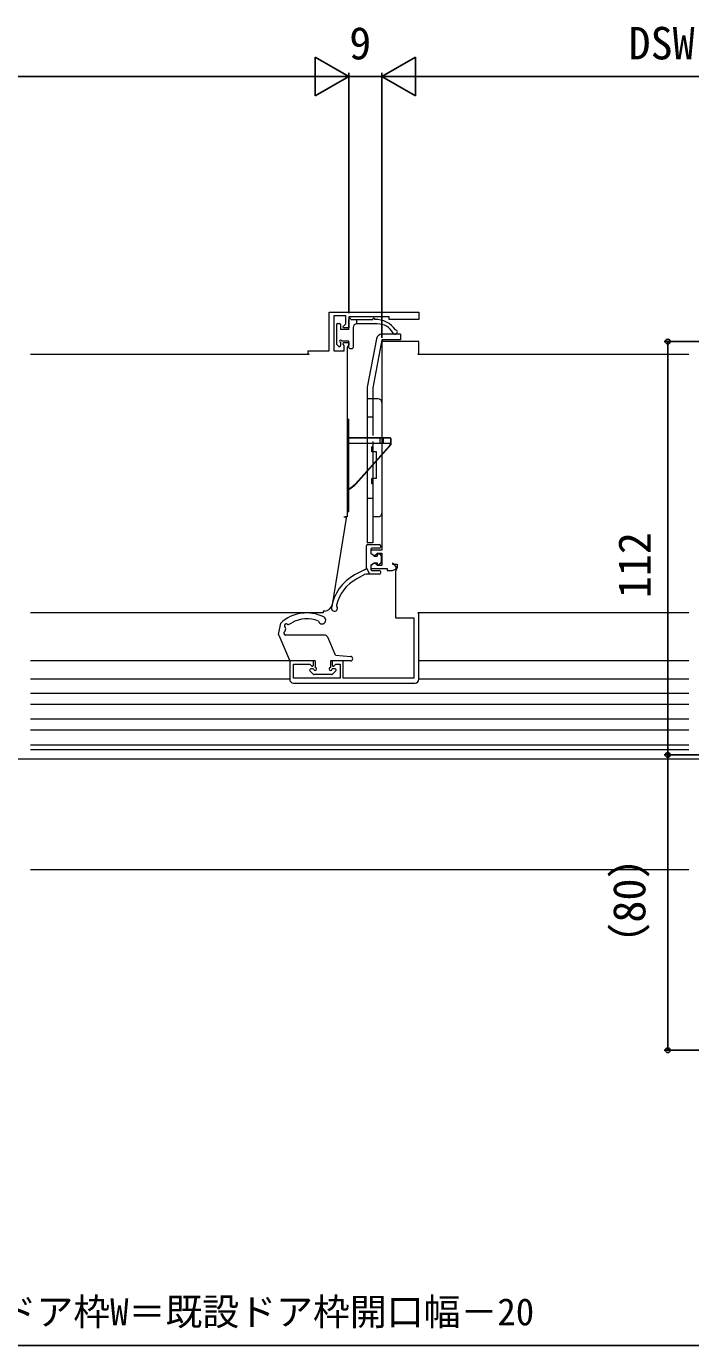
# Model space of a CAD drawing. Units: millimetres, scale not verified. Extents: x -525 to 525, y -783 to 779.
# Drawn here: x -91 to 89.1, y -515.4 to -158 of the extents above; entities that cross this region are included whole.
import ezdxf
from ezdxf.enums import TextEntityAlignment as Align

# ---------------------------------------------------------------- set-up
doc = ezdxf.new("R2010")
doc.units = ezdxf.units.MM
doc.header["$LTSCALE"] = 4
for name, color, linetype, lineweight in [('0-3_YKK_11E', 4, 'Continuous', 18), ('0-4_YKK_12', 2, 'Continuous', 18), ('0-5_YKK_13', 4, 'Continuous', 18)]:
    doc.layers.add(name, color=color, linetype=linetype, lineweight=lineweight)
doc.layers.add('0-6_YKK_D', color=6, linetype='Continuous')
doc.styles.add('ＭＳ ゴシック', font='')
doc.styles.get('ＭＳ ゴシック').set_extended_font_data('MS Gothic')

msp = doc.modelspace()

# ---------------------------------------------------------------- linework, layer by layer
at = {"layer": '0-3_YKK_11E', "color": 7}
for p, q in [((-4.9, -290.918), (-4.553, -290.918)), ((-10.098, -316.418), (-10.5, -316.418)), ((-18.6, -335.918), (14.4, -335.918))]:
    msp.add_line(p, q, dxfattribs=at)
for points in [[(-14.3, -246.918), (-14.6, -246.618), (-14.6, -245.918), (-8.9, -245.918), (-8.9, -235.418), (15.4, -235.418), (15.4, -237.418), (7.4, -237.418), (7.4, -236.718), (-3.6, -236.718), (-3.6, -239.718), (-4.976, -239.718), (-5.136, -239.33), (-4.4, -238.594), (-4.4, -236.418), (-7.6, -236.418), (-7.6, -245.918), (-4.8, -245.918), (-4.8, -244.442), (-5.136, -244.106), (-4.976, -243.718), (-3.6, -243.718), (-3.6, -244.418), (-3.8, -244.701), (-4, -244.984), (-4, -290.918), (-4.553, -290.918)], [(5.4, -243.418), (5.4, -299.918), (2.4, -299.918), (2.4, -300.718), (3.1, -301.318), (3.6, -301.318), (3.9, -301.018), (4.2, -300.718), (5.4, -300.718), (5.4, -304.118), (4.2, -304.118), (3.9, -303.818), (3.6, -303.518), (3.1, -303.518), (2.4, -304.118), (2.4, -304.918), (6.8, -304.918), (6.8, -305.418), (8.3, -305.418), (9.3, -305.014), (9.3, -304.418), (8.8, -303.918), (8.3, -303.418), (8.3, -303.718), (9.5, -303.718), (9.5, -304.618), (9.1, -305.718), (9.1, -318.218), (14.1, -318.218), (14.1, -334.618), (-5.1, -334.618), (-5.1, -329.918), (-8.1, -329.918), (-8.1, -331.118), (-7.915, -331.395), (-7.588, -331.33), (-7.076, -330.818), (-5.9, -330.818), (-5.9, -334.618), (-18.6, -334.618)], [(15.1, -246.918), (15.4, -246.618), (15.4, -243.418), (5.4, -243.418)], [(-4.553, -290.918), (-4.257, -291.267), (-8.124, -314.743)], [(15.4, -334.918), (15.4, -317.218), (15.1, -316.918)], [(-18.6, -334.618), (-18.6, -330.818), (-14.124, -330.818), (-13.612, -331.33), (-13.285, -331.395), (-13.1, -331.118), (-13.1, -329.918), (-19.6, -329.918), (-19.6, -334.918)]]:
    msp.add_lwpolyline(points, dxfattribs=at)
for centre, radius, start, end in [((-10.098, -314.418), 2, 270, 350.64702), ((-18.6, -334.918), 1, 180, 270), ((14.4, -334.918), 1, 270, 0)]:
    msp.add_arc(centre, radius, start, end, dxfattribs=at)
at = {"layer": '0-4_YKK_12'}
for p, q in [((-19.6, -329.918), (-89.85, -329.918)), ((88.65, -329.918), (15.4, -329.918)), ((-19.6, -334.918), (-89.85, -334.918)), ((88.65, -334.918), (15.4, -334.918)), ((88.65, -338.718), (-89.85, -338.718)), ((88.65, -341.718), (-89.85, -341.718)), ((88.65, -345.718), (-89.85, -345.718)), ((88.65, -348.718), (-89.85, -348.718)), ((88.65, -352.718), (-89.85, -352.718)), ((-407.369, -356.42), (390.609, -356.42)), ((-89.85, -353.918), (88.65, -353.918))]:
    msp.add_line(p, q, dxfattribs=at)
at = {"layer": '0-5_YKK_13'}
for p, q in [((-6.9, -238.818), (-6.9, -244.018)), ((-6.6, -238.518), (-6.1, -238.518)), ((-5.8, -238.818), (-5.8, -240.118)), ((-3.6, -240.118), (-3.6, -237.418)), ((-3, -237.418), (2.9, -237.418)), ((-1.4, -238.618), (-1.4, -237.418)), ((4.15, -238.618), (-1.4, -238.618)), ((-3.6, -240.118), (-5.8, -240.118)), ((-2.4, -239.618), (-2.4, -245.018)), ((5.4, -242.918), (2.9, -255.918)), ((10.4, -241.418), (5.4, -241.418)), ((10.4, -242.918), (5.4, -242.918)), ((10.4, -241.418), (10.4, -242.918)), ((-6.312, -244.73), (-6.812, -244.23)), ((-5.8, -243.618), (-5.8, -244.518)), ((-3.6, -243.318), (-5.5, -243.318)), ((-3.6, -245.018), (-3.6, -243.318)), ((-3.3, -245.318), (-2.7, -245.318)), ((-14.3, -246.918), (-89.85, -246.918)), ((88.65, -246.918), (15.1, -246.918)), ((2.9, -255.918), (2.9, -261.918)), ((4.4, -258.918), (1.4, -258.918)), ((5.4, -259.918), (5.4, -289.918)), ((-4, -264.418), (-3.6, -264.418)), ((-3.6, -289.418), (-3.6, -264.418)), ((2.9, -263.918), (1.4, -263.918)), ((2.9, -261.918), (2.9, -268.868)), ((7.604, -269.468), (-3.6, -269.468)), ((7.704, -269.568), (-3.6, -269.568)), ((7.704, -271.068), (-3.6, -271.068)), ((-1.617, -281.919), (7.904, -271.346)), ((2.9, -270.518), (2.9, -297.918)), ((4.954, -269.568), (4.954, -269.468)), ((4.954, -271.068), (4.954, -269.568)), ((5.704, -271.068), (5.704, -269.368)), ((5.804, -271.068), (5.804, -269.568)), ((7.704, -269.568), (7.704, -270.984)), ((7.704, -271.568), (7.704, -271.068)), ((7.904, -271.346), (7.904, -269.768)), ((7.447, -271.653), (-1.797, -281.919)), ((2.7, -273.318), (2.7, -271.918)), ((2.9, -271.918), (2.7, -271.918)), ((2.9, -273.318), (2.7, -273.318)), ((3.2, -273.318), (2.9, -273.318)), ((3.9, -273.318), (3.2, -273.318)), ((3.9, -280.518), (3.9, -273.318)), ((2.9, -280.518), (2.7, -280.518)), ((2.7, -281.918), (2.7, -280.518)), ((2.9, -281.918), (2.7, -281.918)), ((3.2, -280.518), (2.9, -280.518)), ((3.9, -280.518), (3.2, -280.518)), ((-4, -289.418), (-3.6, -289.418)), ((2.9, -285.918), (1.4, -285.918)), ((4.4, -290.918), (2.9, -290.918)), ((1.2, -304.718), (1.2, -298.718)), ((2.9, -297.918), (1.4, -297.918)), ((1.5, -298.418), (4.7, -298.418)), ((2.4, -299.718), (2.4, -300.768)), ((4.7, -299.418), (2.7, -299.418)), ((5, -298.718), (5, -299.118)), ((2.4, -300.768), (3.3, -301.518)), ((2.4, -304.068), (3.3, -303.318)), ((3.3, -301.518), (4.1, -301.518)), ((3.3, -303.318), (4.1, -303.318)), ((4.1, -301.218), (4.1, -301.518)), ((4.1, -303.318), (4.1, -303.618)), ((4.4, -300.918), (4.7, -300.918)), ((4.612, -303.83), (5.112, -303.33)), ((5.2, -301.418), (5.2, -303.118)), ((0.7, -305.218), (-1.994, -306.65)), ((0.856, -306.455), (-1.431, -307.71)), ((4.7, -306.418), (1, -306.418)), ((1.2, -304.718), (2, -306.418)), ((2.4, -304.068), (2.4, -305.118)), ((2.7, -305.418), (4.7, -305.418)), ((5, -305.718), (5, -306.118)), ((-10.5, -316.918), (-89.85, -316.918)), ((-10.5, -316.418), (-10.5, -316.918)), ((88.65, -316.918), (15.1, -316.918)), ((-22.595, -322.804), (-22.046, -319.69)), ((-20.788, -321.768), (-20.679, -321.148)), ((-20.788, -321.768), (-20.679, -321.148)), ((-19.901, -320.059), (-19.021, -319.571)), ((-22.576, -322.975), (-19.678, -329.736)), ((-10.217, -322.918), (-20.7, -322.918)), ((-7.2, -328.418), (-9.297, -323.524)), ((-7.2, -328.418), (-3.056, -328.72)), ((-12.7, -329.918), (-19.402, -329.918)), ((-13.1, -332.118), (-13.9, -332.118)), ((-12.7, -329.918), (-12.7, -331.718)), ((-8.5, -329.918), (-8.5, -331.718)), ((-3.1, -329.918), (-8.5, -329.918)), ((-7.3, -332.118), (-8.1, -332.118)), ((-14.112, -332.63), (-13.212, -333.53)), ((-8.2, -333.618), (-13, -333.618)), ((-7.088, -332.63), (-7.988, -333.53)), ((-89.85, -356.425), (88.65, -356.425)), ((-89.85, -386.425), (88.65, -386.425))]:
    msp.add_line(p, q, dxfattribs=at)
msp.add_lwpolyline([(3.927, -242.635), (1.4, -255.775), (1.4, -297.918)], dxfattribs=at)
for centre, radius, start, end in [((-6.6, -238.818), 0.3, 90, 180), ((-6.1, -238.818), 0.3, 0, 90), ((-3.3, -237.418), 0.3, 0, 180), ((-1.4, -239.618), 1, 90, 180), ((3.2, -237.418), 0.3, 359.99942, 180), ((3.493, -244.418), 7, 36.78511, 89.9465), ((4.15, -243.618), 5, 30.0005, 90), ((-5.8, -243.318), 0.3, 0, 270), ((5.4, -242.918), 1.5, 90, 169.11447), ((9, -240.818), 0.6, 210.0005, 80.4391), ((-6.6, -244.018), 0.3, 180, 225), ((-6.1, -244.518), 0.3, 225, 0), ((-3.3, -245.018), 0.3, 180, 270), ((-2.7, -245.018), 0.3, 270, 0), ((4.4, -259.918), 1, 0, 90), ((6.704, -270.984), 1, 318, 0), ((7.604, -269.768), 0.3, 0, 90), ((-7.116, -276.968), 7.4, 298.37033, 317.99999), ((-7.296, -276.968), 7.4, 299.96718, 317.99999), ((4.4, -289.918), 1, 270, 0), ((1.5, -298.718), 0.3, 90, 180), ((2.7, -299.718), 0.3, 90, 180), ((4.7, -298.718), 0.3, 0, 90), ((4.7, -299.118), 0.3, 270, 0), ((4.4, -301.218), 0.3, 90, 180), ((4.4, -303.618), 0.3, 180, 315), ((4.7, -301.418), 0.5, 0, 90), ((4.9, -303.118), 0.3, 315, 0), ((3.64, -317.246), 12, 118, 171.89366), ((0.7, -304.718), 0.5, 270, 0), ((2.7, -305.118), 0.3, 180, 270), ((4.7, -305.718), 0.3, 0, 90), ((4.7, -306.118), 0.3, 270, 0), ((3.64, -317.246), 10.8, 118, 166.88785), ((-15.008, -327.313), 10.375, 63.44397, 132.71443), ((-10.828, -318.921), 1, 192.18749, 62.72629), ((-7.449, -315.666), 0.8, 171.89366, 35.63011), ((-6.392, -314.909), 0.5, 166.88785, 215.63011), ((-20.55, -320.418), 0.5, 50.99224, 237.97569), ((-20.55, -320.418), 0.5, 102.02432, 237.97569), ((-20.974, -321.096), 0.3, 350, 57.97569), ((-20.974, -321.096), 0.3, 350, 57.97569), ((-20.046, -319.796), 0.3, 230.99224, 298.96793), ((-14.952, -326.92), 8.4, 67.99987, 118.96793), ((-22.3, -322.856), 0.3, 170, 203.19859), ((-20.7, -322.418), 0.5, 118.64194, 270), ((-21.083, -321.716), 0.3, 298.64194, 350), ((-10.217, -323.918), 1, 23.19859, 90), ((-3.1, -329.318), 0.6, 270, 85.83713), ((-19.402, -329.618), 0.3, 203.19859, 270), ((-13.9, -332.418), 0.3, 90, 225), ((-12.7, -332.118), 0.4, 180, 90), ((-8.5, -332.118), 0.4, 90, 360), ((-7.3, -332.418), 0.3, 315, 90), ((-13, -333.318), 0.3, 225, 270), ((-8.2, -333.318), 0.3, 270, 315)]:
    msp.add_arc(centre, radius, start, end, dxfattribs=at)
at = {"layer": '0-6_YKK_D'}
for p, q in [((-3.6, -171.618), (-12.693, -166.368)), ((-12.693, -166.368), (-12.693, -176.868)), ((5.4, -171.618), (14.493, -166.368)), ((14.493, -176.868), (14.493, -166.368)), ((-3.6, -235.718), (-3.6, -170.618)), ((-3.6, -235.718), (-3.6, -170.618)), ((5.4, -242.418), (5.4, -170.618)), ((5.4, -242.418), (5.4, -170.618)), ((-14.1, -171.618), (-168.6, -171.618)), ((-3.6, -171.618), (-21.787, -171.618)), ((-3.6, -171.618), (-12.693, -176.868)), ((-3.6, -171.618), (5.4, -171.618)), ((5.4, -171.618), (14.493, -176.868)), ((5.4, -171.618), (23.587, -171.618)), ((15.9, -171.618), (164.4, -171.618)), ((187.4, -243.418), (81.9, -243.418)), ((82.9, -243.418), (82.9, -355.418)), ((162.4, -355.418), (81.9, -355.418)), ((162.4, -355.418), (81.9, -355.418)), ((82.9, -355.418), (82.9, -435.418)), ((163.404, -435.418), (81.9, -435.418)), ((-206.6, -515.418), (202.4, -515.418))]:
    msp.add_line(p, q, dxfattribs=at)
for centre in [(82.9, -243.418), (82.9, -355.418), (82.9, -355.418), (82.9, -435.418)]:
    msp.add_circle(centre, 0.637, dxfattribs=at)

# ---------------------------------------------------------------- texts
at = {"layer": '0-6_YKK_D', "style": 'ＭＳ ゴシック'}
for s, height, p in [('9', 8.798, (-3.464, -169.618)), ('DSW', 8.798, (72.252, -169.618)), ('新設ドア枠W＝既設ドア枠開口幅－20', 7.331, (-118.265, -512.111))]:
    msp.add_text(s, height=height, dxfattribs=at).set_placement(p, align=Align.BOTTOM_LEFT)
for s, p in [('112', (80.9, -312.986)), ('（80）', (79.468, -412.838))]:
    msp.add_text(s, height=8.798, rotation=90, dxfattribs=at).set_placement(p, align=Align.BOTTOM_LEFT)

doc.saveas('drawing.dxf')
